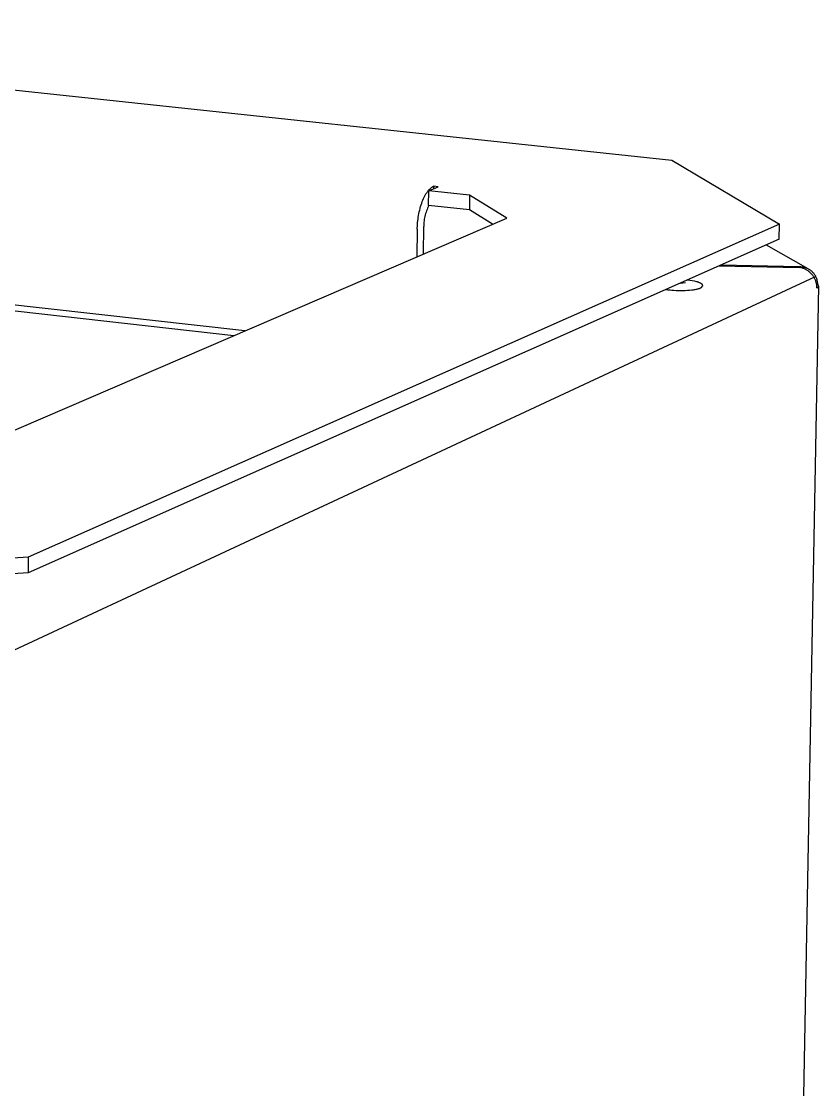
# Model space of a CAD drawing. Header units: millimetres. Extents: x 974 to 5700, y -47 to 3256.
# Drawn here: x 2661.5 to 2822.3, y 1150.1 to 1365.6 of the extents above; entities that cross this region are included whole.
import ezdxf

# ---------------------------------------------------------------- set-up
doc = ezdxf.new("R2010")
doc.units = ezdxf.units.MM
doc.header["$MEASUREMENT"] = 0
doc.layers.add('Domyslna', color=7, linetype='Continuous', true_color=0x000000)
doc.layers.add('Utwórz2D linie widoczne', color=7, linetype='Continuous', true_color=0x000000)

msp = doc.modelspace()

# ---------------------------------------------------------------- linework, layer by layer
at = {"layer": 'Domyslna'}
msp.add_line((2658.97, 1238.31), (2821.66, 1314.1), dxfattribs=at)
at = {"layer": 'Utwórz2D linie widoczne'}
for p, q in [((2530.21, 1365.6), (2792.65, 1337.63)), ((2792.65, 1337.63), (2814.35, 1324.68)), ((2743.63, 1331.44), (2745.54, 1332.25)), ((2743.82, 1331.77), (2743.89, 1331.84)), ((2743.89, 1331.84), (2743.97, 1331.91)), ((2743.97, 1331.91), (2744.04, 1331.98)), ((2744.04, 1331.98), (2744.12, 1332.04)), ((2744.12, 1332.04), (2744.19, 1332.1)), ((2744.19, 1332.1), (2744.23, 1332.12)), ((2744.23, 1332.12), (2744.26, 1332.15)), ((2744.26, 1332.15), (2744.3, 1332.17)), ((2744.3, 1332.17), (2744.34, 1332.2)), ((2744.34, 1332.2), (2744.37, 1332.22)), ((2744.37, 1332.22), (2744.41, 1332.24)), ((2744.41, 1332.24), (2744.45, 1332.26)), ((2744.45, 1332.26), (2744.48, 1332.28)), ((2744.48, 1332.28), (2744.52, 1332.3)), ((2744.52, 1332.3), (2744.56, 1332.32)), ((2744.56, 1332.32), (2744.59, 1332.33)), ((2744.59, 1332.33), (2744.63, 1332.35)), ((2744.63, 1332.35), (2744.62, 1331.86)), ((2745.54, 1332.25), (2744.63, 1332.35)), ((2742.45, 1329.55), (2742.58, 1329.85)), ((2742.58, 1329.85), (2742.72, 1330.14)), ((2742.72, 1330.14), (2742.85, 1330.41)), ((2742.85, 1330.41), (2742.92, 1330.54)), ((2742.92, 1330.54), (2743, 1330.66)), ((2743, 1330.66), (2743.07, 1330.79)), ((2743.07, 1330.79), (2743.14, 1330.9)), ((2743.14, 1330.9), (2743.21, 1331.02)), ((2743.21, 1331.02), (2743.29, 1331.13)), ((2743.29, 1331.13), (2743.36, 1331.23)), ((2743.36, 1331.23), (2743.44, 1331.33)), ((2743.44, 1331.33), (2743.51, 1331.43)), ((2743.51, 1331.43), (2743.59, 1331.52)), ((2743.59, 1331.52), (2743.66, 1331.61)), ((2743.59, 1328.47), (2743.63, 1331.44)), ((2751.88, 1330.55), (2743.63, 1331.44)), ((2743.66, 1331.61), (2743.74, 1331.69)), ((2743.74, 1331.69), (2743.82, 1331.77)), ((2751.88, 1330.55), (2751.84, 1327.57)), ((2759.37, 1325.91), (2751.88, 1330.55)), ((2741.72, 1327.17), (2741.8, 1327.53)), ((2741.8, 1327.53), (2741.89, 1327.89)), ((2741.89, 1327.89), (2741.99, 1328.24)), ((2741.99, 1328.24), (2742.1, 1328.58)), ((2742.1, 1328.58), (2742.21, 1328.91)), ((2742.21, 1328.91), (2742.33, 1329.24)), ((2742.33, 1329.24), (2742.45, 1329.55)), ((2743.29, 1327.66), (2743.18, 1327.38)), ((2743.41, 1327.93), (2743.29, 1327.66)), ((2743.53, 1328.19), (2743.41, 1327.93)), ((2743.67, 1328.46), (2743.53, 1328.19)), ((2751.84, 1327.57), (2743.59, 1328.47)), ((2756.5, 1324.68), (2751.84, 1327.57)), ((2624.51, 1267.84), (2759.37, 1325.91)), ((2741.42, 1325.36), (2741.47, 1325.72)), ((2741.47, 1325.72), (2741.52, 1326.08)), ((2741.52, 1326.08), (2741.58, 1326.44)), ((2741.58, 1326.44), (2741.64, 1326.81)), ((2741.64, 1326.81), (2741.72, 1327.17)), ((2742.69, 1325.38), (2742.66, 1325.09)), ((2742.73, 1325.67), (2742.69, 1325.38)), ((2742.78, 1325.96), (2742.73, 1325.67)), ((2742.85, 1326.25), (2742.78, 1325.96)), ((2742.92, 1326.54), (2742.85, 1326.25)), ((2743, 1326.82), (2742.92, 1326.54)), ((2743.09, 1327.1), (2743, 1326.82)), ((2743.18, 1327.38), (2743.09, 1327.1)), ((2503.03, 1324.8), (2704.35, 1302.22)), ((2814.35, 1324.68), (2662.85, 1257.53)), ((2741.32, 1323.65), (2741.24, 1318.11)), ((2741.32, 1323.98), (2741.34, 1324.31)), ((2741.32, 1323.65), (2741.32, 1323.98)), ((2741.34, 1324.31), (2741.36, 1324.66)), ((2741.36, 1324.66), (2741.39, 1325.01)), ((2741.39, 1325.01), (2741.42, 1325.36)), ((2742.54, 1318.67), (2742.62, 1324.21)), ((2742.64, 1324.8), (2742.62, 1324.5)), ((2742.62, 1324.5), (2742.62, 1324.21)), ((2742.66, 1325.09), (2742.64, 1324.8)), ((2814.29, 1321.68), (2814.35, 1324.68)), ((2706.55, 1303.17), (2532.56, 1322.66)), ((2814.29, 1321.68), (2662.83, 1254.32)), ((2811.7, 1320.53), (2820.07, 1315.76)), ((2802.2, 1316.3), (2818.3, 1315.96)), ((2818.32, 1316.11), (2802.52, 1316.44)), ((2818.44, 1315.94), (2818.3, 1315.96)), ((2818.32, 1316.11), (2818.44, 1316.12)), ((2818.32, 1315.96), (2818.32, 1316.11)), ((2818.44, 1316.12), (2818.57, 1316.12)), ((2818.58, 1315.92), (2818.44, 1315.94)), ((2818.57, 1316.12), (2818.69, 1316.11)), ((2818.72, 1315.89), (2818.58, 1315.92)), ((2818.69, 1316.11), (2818.81, 1316.1)), ((2818.86, 1315.85), (2818.72, 1315.89)), ((2818.81, 1316.1), (2818.93, 1316.09)), ((2818.99, 1315.81), (2818.86, 1315.85)), ((2818.93, 1316.09), (2819.05, 1316.07)), ((2819.13, 1315.77), (2818.99, 1315.81)), ((2819.05, 1316.07), (2819.17, 1316.05)), ((2819.26, 1315.72), (2819.13, 1315.77)), ((2819.17, 1316.05), (2819.28, 1316.03)), ((2819.39, 1315.67), (2819.26, 1315.72)), ((2819.28, 1316.03), (2819.4, 1316)), ((2819.52, 1315.61), (2819.39, 1315.67)), ((2819.4, 1316), (2819.52, 1315.96)), ((2819.52, 1315.96), (2819.63, 1315.93)), ((2819.65, 1315.55), (2819.52, 1315.61)), ((2819.63, 1315.93), (2819.75, 1315.89)), ((2819.77, 1315.48), (2819.65, 1315.55)), ((2819.75, 1315.89), (2819.86, 1315.84)), ((2819.9, 1315.41), (2819.77, 1315.48)), ((2819.86, 1315.84), (2819.97, 1315.79)), ((2820.02, 1315.33), (2819.9, 1315.41)), ((2819.97, 1315.79), (2820.08, 1315.74)), ((2820.14, 1315.25), (2820.02, 1315.33)), ((2820.08, 1315.74), (2820.18, 1315.68)), ((2820.25, 1315.17), (2820.14, 1315.25)), ((2820.18, 1315.68), (2820.29, 1315.62)), ((2820.36, 1315.08), (2820.25, 1315.17)), ((2820.29, 1315.62), (2820.39, 1315.56)), ((2820.47, 1314.99), (2820.36, 1315.08)), ((2820.39, 1315.56), (2820.49, 1315.49)), ((2820.58, 1314.9), (2820.47, 1314.99)), ((2820.49, 1315.49), (2820.59, 1315.42)), ((2820.68, 1314.8), (2820.58, 1314.9)), ((2820.59, 1315.42), (2820.69, 1315.35)), ((2820.78, 1314.7), (2820.68, 1314.8)), ((2820.69, 1315.35), (2820.78, 1315.27)), ((2820.78, 1315.27), (2820.87, 1315.19)), ((2820.88, 1314.6), (2820.78, 1314.7)), ((2820.87, 1315.19), (2820.96, 1315.11)), ((2820.97, 1314.49), (2820.88, 1314.6)), ((2820.96, 1315.11), (2821.04, 1315.02)), ((2821.04, 1315.02), (2821.12, 1314.93)), ((2821.12, 1314.93), (2821.2, 1314.84)), ((2821.2, 1314.84), (2821.28, 1314.75)), ((2821.28, 1314.75), (2821.35, 1314.65)), ((2821.35, 1314.65), (2821.42, 1314.55)), ((2794.32, 1312.8), (2795.42, 1312.91)), ((2795.84, 1313.47), (2796.29, 1313.4)), ((2796.29, 1313.4), (2796.74, 1313.32)), ((2796.74, 1313.32), (2797.19, 1313.23)), ((2797.19, 1313.23), (2797.64, 1313.12)), ((2797.64, 1313.12), (2797.74, 1313.09)), ((2797.74, 1313.09), (2797.84, 1313.06)), ((2797.84, 1313.06), (2797.95, 1313.03)), ((2797.95, 1313.03), (2798.05, 1312.99)), ((2798.05, 1312.99), (2798.15, 1312.95)), ((2798.15, 1312.95), (2798.24, 1312.91)), ((2798.24, 1312.91), (2798.34, 1312.86)), ((2798.34, 1312.86), (2798.43, 1312.82)), ((2798.43, 1312.82), (2798.46, 1312.81)), ((2798.46, 1312.81), (2798.47, 1312.8)), ((2798.47, 1312.8), (2798.49, 1312.79)), ((2798.49, 1312.79), (2798.51, 1312.77)), ((2798.51, 1312.77), (2798.53, 1312.76)), ((2798.53, 1312.76), (2798.55, 1312.75)), ((2798.55, 1312.75), (2798.57, 1312.74)), ((2798.57, 1312.74), (2798.58, 1312.72)), ((2798.58, 1312.72), (2798.6, 1312.71)), ((2798.6, 1312.71), (2798.62, 1312.69)), ((2798.62, 1312.69), (2798.63, 1312.68)), ((2798.63, 1312.68), (2798.65, 1312.66)), ((2798.65, 1312.66), (2798.66, 1312.65)), ((2798.66, 1312.65), (2798.68, 1312.63)), ((2798.68, 1312.63), (2798.69, 1312.61)), ((2798.69, 1312.61), (2798.7, 1312.59)), ((2798.7, 1312.59), (2798.72, 1312.58)), ((2798.72, 1312.58), (2798.73, 1312.56)), ((2798.73, 1312.56), (2798.74, 1312.54)), ((2798.74, 1312.54), (2798.75, 1312.52)), ((2798.75, 1312.52), (2798.76, 1312.5)), ((2798.76, 1312.5), (2798.77, 1312.48)), ((2798.77, 1312.48), (2798.77, 1312.46)), ((2798.77, 1312.46), (2798.78, 1312.44)), ((2821.06, 1314.38), (2820.97, 1314.49)), ((2821.14, 1314.26), (2821.06, 1314.38)), ((2821.22, 1314.15), (2821.14, 1314.26)), ((2821.3, 1314.03), (2821.22, 1314.15)), ((2821.37, 1313.9), (2821.3, 1314.03)), ((2821.44, 1313.78), (2821.37, 1313.9)), ((2821.42, 1314.55), (2821.48, 1314.45)), ((2821.5, 1313.65), (2821.44, 1313.78)), ((2821.48, 1314.45), (2821.55, 1314.34)), ((2821.56, 1313.52), (2821.5, 1313.65)), ((2821.55, 1314.34), (2821.6, 1314.24)), ((2821.62, 1313.39), (2821.56, 1313.52)), ((2821.6, 1314.24), (2821.66, 1314.13)), ((2821.67, 1313.26), (2821.62, 1313.39)), ((2821.66, 1314.13), (2821.71, 1314.02)), ((2821.71, 1313.13), (2821.67, 1313.26)), ((2821.71, 1314.02), (2821.76, 1313.91)), ((2821.75, 1312.99), (2821.71, 1313.13)), ((2821.79, 1312.85), (2821.75, 1312.99)), ((2821.76, 1313.91), (2821.8, 1313.8)), ((2821.82, 1312.72), (2821.79, 1312.85)), ((2821.8, 1313.8), (2821.84, 1313.68)), ((2821.85, 1312.58), (2821.82, 1312.72)), ((2821.84, 1313.68), (2821.87, 1313.57)), ((2821.87, 1312.44), (2821.85, 1312.58)), ((2822.01, 1312.49), (2821.86, 1312.48)), ((2821.87, 1313.57), (2821.91, 1313.45)), ((2821.91, 1313.45), (2821.93, 1313.33)), ((2821.93, 1313.33), (2821.96, 1313.21)), ((2821.96, 1313.21), (2821.98, 1313.1)), ((2821.98, 1313.1), (2821.99, 1312.98)), ((2821.99, 1312.98), (2822, 1312.85)), ((2822, 1312.85), (2822.01, 1312.73)), ((2822.01, 1312.73), (2822.01, 1312.61)), ((2822.01, 1312.61), (2822.01, 1312.49)), ((2822.02, 1312.49), (2822.01, 1312.49)), ((2822.03, 1312.49), (2822.02, 1312.49)), ((2822.04, 1312.48), (2822.03, 1312.49)), ((2822.05, 1312.48), (2822.04, 1312.48)), ((2822.06, 1312.48), (2822.05, 1312.48)), ((2822.07, 1312.47), (2822.06, 1312.48)), ((2822.08, 1312.47), (2822.07, 1312.47)), ((2822.09, 1312.46), (2822.08, 1312.47)), ((2822.1, 1312.46), (2822.09, 1312.46)), ((2822.11, 1312.45), (2822.1, 1312.46)), ((2822.12, 1312.45), (2822.11, 1312.45)), ((2822.13, 1312.44), (2822.12, 1312.45)), ((2822.14, 1312.43), (2822.13, 1312.44)), ((2791.47, 1311.53), (2791.88, 1311.47)), ((2791.88, 1311.47), (2792.29, 1311.42)), ((2792.29, 1311.42), (2792.67, 1311.38)), ((2792.67, 1311.38), (2793.08, 1311.35)), ((2793.08, 1311.35), (2793.51, 1311.32)), ((2793.51, 1311.32), (2793.96, 1311.31)), ((2793.96, 1311.31), (2794.42, 1311.3)), ((2794.42, 1311.3), (2794.89, 1311.3)), ((2794.89, 1311.3), (2795.35, 1311.32)), ((2795.35, 1311.32), (2795.81, 1311.34)), ((2795.81, 1311.34), (2796.24, 1311.38)), ((2796.24, 1311.38), (2796.66, 1311.42)), ((2796.66, 1311.42), (2797.04, 1311.47)), ((2797.04, 1311.47), (2797.22, 1311.5)), ((2797.22, 1311.5), (2797.39, 1311.53)), ((2797.39, 1311.53), (2797.55, 1311.56)), ((2797.55, 1311.56), (2797.7, 1311.59)), ((2797.7, 1311.59), (2797.84, 1311.63)), ((2797.84, 1311.63), (2797.97, 1311.66)), ((2797.97, 1311.66), (2798.09, 1311.7)), ((2798.09, 1311.7), (2798.2, 1311.74)), ((2798.2, 1311.74), (2798.25, 1311.76)), ((2798.25, 1311.76), (2798.3, 1311.77)), ((2798.3, 1311.77), (2798.35, 1311.79)), ((2798.35, 1311.79), (2798.39, 1311.81)), ((2798.39, 1311.81), (2798.44, 1311.83)), ((2798.44, 1311.83), (2798.48, 1311.86)), ((2798.48, 1311.86), (2798.52, 1311.88)), ((2798.52, 1311.88), (2798.54, 1311.89)), ((2798.54, 1311.89), (2798.56, 1311.9)), ((2798.56, 1311.9), (2798.58, 1311.91)), ((2798.58, 1311.91), (2798.6, 1311.93)), ((2798.6, 1311.93), (2798.62, 1311.94)), ((2798.62, 1311.94), (2798.63, 1311.95)), ((2798.63, 1311.95), (2798.65, 1311.96)), ((2798.65, 1311.96), (2798.67, 1311.97)), ((2798.67, 1311.97), (2798.68, 1311.99)), ((2798.68, 1311.99), (2798.7, 1312)), ((2798.7, 1312), (2798.71, 1312.01)), ((2798.71, 1312.01), (2798.72, 1312.02)), ((2798.72, 1312.02), (2798.73, 1312.03)), ((2798.73, 1312.03), (2798.73, 1312.04)), ((2798.73, 1312.04), (2798.74, 1312.04)), ((2798.74, 1312.04), (2798.74, 1312.05)), ((2798.74, 1312.05), (2798.75, 1312.05)), ((2798.75, 1312.06), (2798.76, 1312.07)), ((2798.75, 1312.05), (2798.75, 1312.06)), ((2798.76, 1312.07), (2798.77, 1312.08)), ((2798.76, 1312.07), (2798.76, 1312.07)), ((2798.77, 1312.08), (2798.77, 1312.09)), ((2798.77, 1312.09), (2798.78, 1312.09)), ((2798.78, 1312.44), (2798.79, 1312.42)), ((2798.78, 1312.1), (2798.78, 1312.11)), ((2798.78, 1312.11), (2798.79, 1312.11)), ((2798.78, 1312.09), (2798.78, 1312.1)), ((2798.79, 1312.42), (2798.79, 1312.39)), ((2798.79, 1312.39), (2798.8, 1312.37)), ((2798.79, 1312.13), (2798.8, 1312.14)), ((2798.79, 1312.12), (2798.79, 1312.13)), ((2798.79, 1312.13), (2798.79, 1312.13)), ((2798.79, 1312.11), (2798.79, 1312.12)), ((2798.8, 1312.37), (2798.8, 1312.35)), ((2798.8, 1312.35), (2798.81, 1312.33)), ((2798.8, 1312.16), (2798.8, 1312.17)), ((2798.8, 1312.17), (2798.81, 1312.17)), ((2798.8, 1312.15), (2798.8, 1312.16)), ((2798.8, 1312.14), (2798.8, 1312.15)), ((2798.8, 1312.15), (2798.8, 1312.15)), ((2798.81, 1312.33), (2798.81, 1312.31)), ((2798.81, 1312.31), (2798.81, 1312.21)), ((2798.81, 1312.2), (2798.81, 1312.21)), ((2798.81, 1312.19), (2798.81, 1312.2)), ((2798.81, 1312.18), (2798.81, 1312.19)), ((2798.81, 1312.19), (2798.81, 1312.19)), ((2798.81, 1312.17), (2798.81, 1312.18)), ((2822.26, 1312.18), (2808.82, 590.01)), ((2821.89, 1312.3), (2821.87, 1312.44)), ((2821.9, 1312.15), (2821.89, 1312.3)), ((2821.91, 1312.01), (2821.9, 1312.15)), ((2821.92, 1311.87), (2821.91, 1312.01)), ((2821.92, 1311.87), (2821.93, 1311.87)), ((2821.93, 1311.87), (2821.94, 1311.87)), ((2821.94, 1311.87), (2821.95, 1311.87)), ((2821.95, 1311.87), (2821.96, 1311.87)), ((2821.96, 1311.87), (2821.97, 1311.87)), ((2821.97, 1311.87), (2821.98, 1311.87)), ((2821.98, 1311.87), (2821.99, 1311.87)), ((2821.99, 1311.87), (2822, 1311.88)), ((2822, 1311.88), (2822.01, 1311.88)), ((2822.01, 1311.88), (2822.02, 1311.88)), ((2822.02, 1311.88), (2822.03, 1311.88)), ((2822.03, 1311.88), (2822.04, 1311.89)), ((2822.04, 1311.89), (2822.05, 1311.89)), ((2822.05, 1311.89), (2822.06, 1311.9)), ((2822.06, 1311.9), (2822.07, 1311.9)), ((2822.07, 1311.9), (2822.08, 1311.9)), ((2822.08, 1311.9), (2822.09, 1311.91)), ((2822.09, 1311.91), (2822.1, 1311.91)), ((2822.1, 1311.91), (2822.11, 1311.92)), ((2822.11, 1311.92), (2822.12, 1311.93)), ((2822.12, 1311.93), (2822.13, 1311.93)), ((2822.13, 1311.93), (2822.14, 1311.94)), ((2822.15, 1312.43), (2822.14, 1312.43)), ((2822.14, 1311.94), (2822.15, 1311.95)), ((2822.15, 1312.42), (2822.15, 1312.43)), ((2822.16, 1312.41), (2822.15, 1312.42)), ((2822.15, 1311.95), (2822.16, 1311.95)), ((2822.17, 1312.4), (2822.16, 1312.41)), ((2822.16, 1311.96), (2822.17, 1311.97)), ((2822.16, 1311.95), (2822.16, 1311.96)), ((2822.18, 1312.4), (2822.17, 1312.4)), ((2822.17, 1311.97), (2822.18, 1311.98)), ((2822.18, 1312.39), (2822.18, 1312.4)), ((2822.19, 1312.38), (2822.18, 1312.39)), ((2822.18, 1311.98), (2822.19, 1311.99)), ((2822.2, 1312.37), (2822.19, 1312.38)), ((2822.19, 1311.99), (2822.2, 1312)), ((2822.19, 1311.99), (2822.19, 1311.99)), ((2822.2, 1312.36), (2822.2, 1312.37)), ((2822.21, 1312.35), (2822.2, 1312.36)), ((2822.2, 1312), (2822.21, 1312.01)), ((2822.21, 1312.34), (2822.21, 1312.35)), ((2822.22, 1312.33), (2822.21, 1312.34)), ((2822.21, 1312.02), (2822.22, 1312.03)), ((2822.21, 1312.01), (2822.21, 1312.02)), ((2822.23, 1312.32), (2822.22, 1312.33)), ((2822.22, 1312.04), (2822.23, 1312.05)), ((2822.22, 1312.03), (2822.22, 1312.04)), ((2822.23, 1312.31), (2822.23, 1312.32)), ((2822.23, 1312.3), (2822.23, 1312.31)), ((2822.24, 1312.29), (2822.23, 1312.3)), ((2822.23, 1312.06), (2822.24, 1312.07)), ((2822.23, 1312.05), (2822.23, 1312.06)), ((2822.24, 1312.28), (2822.24, 1312.29)), ((2822.24, 1312.27), (2822.24, 1312.28)), ((2822.25, 1312.26), (2822.24, 1312.27)), ((2822.24, 1312.09), (2822.25, 1312.1)), ((2822.24, 1312.08), (2822.24, 1312.09)), ((2822.24, 1312.07), (2822.24, 1312.08)), ((2822.25, 1312.25), (2822.25, 1312.26)), ((2822.25, 1312.24), (2822.25, 1312.25)), ((2822.25, 1312.23), (2822.25, 1312.24)), ((2822.26, 1312.22), (2822.25, 1312.23)), ((2822.25, 1312.14), (2822.26, 1312.15)), ((2822.25, 1312.13), (2822.25, 1312.14)), ((2822.25, 1312.12), (2822.25, 1312.13)), ((2822.25, 1312.11), (2822.25, 1312.12)), ((2822.25, 1312.1), (2822.25, 1312.11)), ((2822.26, 1312.21), (2822.26, 1312.22)), ((2822.26, 1312.2), (2822.26, 1312.21)), ((2822.26, 1312.19), (2822.26, 1312.2)), ((2822.26, 1312.18), (2822.26, 1312.19)), ((2822.26, 1312.17), (2822.26, 1312.18)), ((2822.26, 1312.15), (2822.26, 1312.17)), ((2662.85, 1257.53), (2595.21, 1253.19)), ((2662.85, 1257.53), (2662.83, 1254.32)), ((2662.83, 1254.32), (2595.19, 1249.97))]:
    msp.add_line(p, q, dxfattribs=at)

doc.saveas('drawing.dxf')
